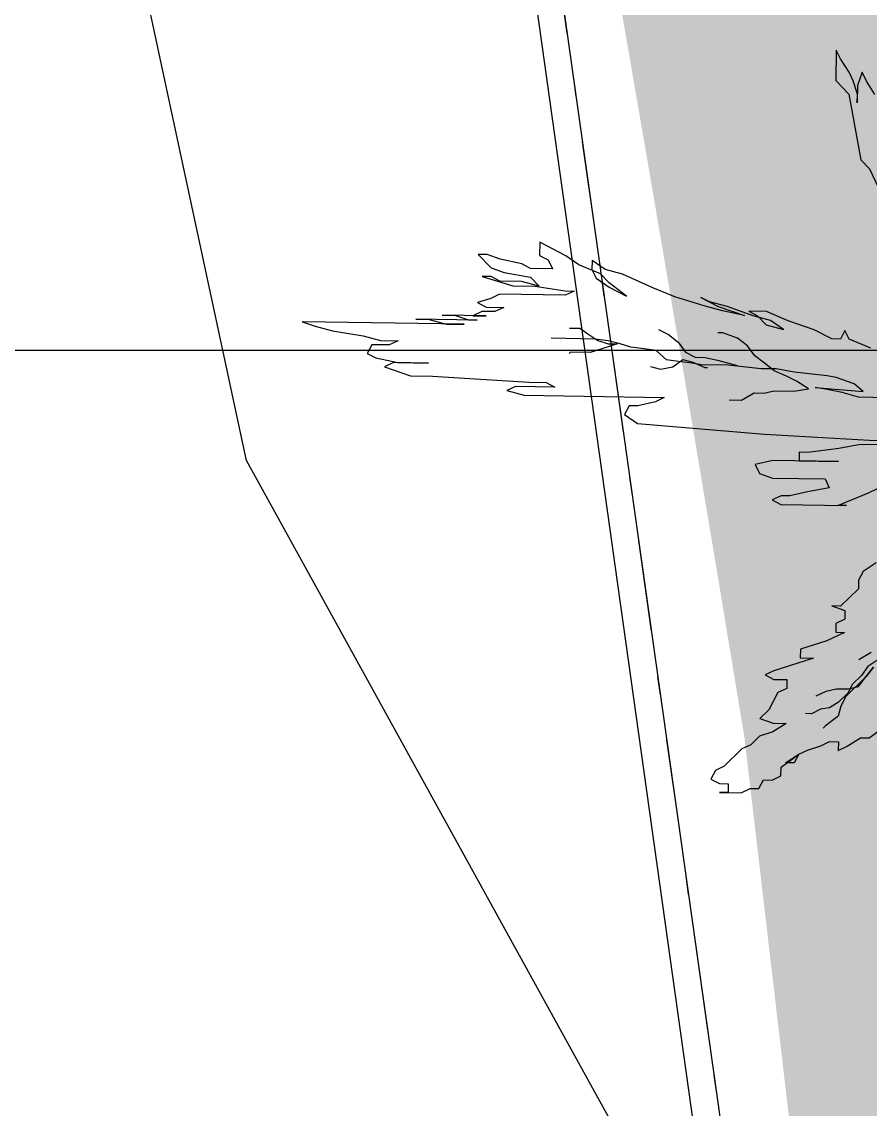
# Model space of a CAD drawing. Extents: x 350769 to 354978, y 6304672 to 6307963.
# Drawn here: x 352777.13 to 352781.77, y 6305595.85 to 6305601.79 of the extents above; entities that cross this region are included whole.
import ezdxf

# ---------------------------------------------------------------- set-up
doc = ezdxf.new("R2010")
doc.units = 0
for name, pattern in [('4.0 - LO RECABARREN - DESNIVEL NUEVO$0$HIDDEN', [0.375, 0.25, -0.125]), ('CONTINUOS', [0]), ('DASHED', [19.05, 12.7, -6.35]), ('JPG_DASHDOT', [1, 0.5, -0.25, 0, -0.25])]:
    doc.linetypes.add(name, pattern=pattern)
doc.layers.get('0').update_dxf_attribs({"linetype": 'CONTINUOUS'})
for name, color, linetype in [('03_S2_Pav ext_Borde vereda', 7, 'CONTINUOUS'), ('1-coordenadas', 8, 'CONTINUOUS'), ('1-PAVIMENTO', 161, 'CONTINUOUS'), ('1-SOLERA', 212, 'CONTINUOUS'), ('2-ACHURADO VEREDA', 252, 'CONTINUOUS'), ('C-TOPO-MINR', 8, 'CONTINUOUS'), ('TOP-URB-SOLERAS', 2, 'JPG_DASHDOT'), ('Z-PALM', 253, 'CONTINUOUS')]:
    doc.layers.add(name, color=color, linetype=linetype)
doc.layers.add('0_ASD_TOPOGRAFIA_ELEMENTOS', color=9, linetype='CONTINUOS', lineweight=5, true_color=0xbdbdbd)

# ---------------------------------------------------------------- blocks, each defined once
blk = doc.blocks.new('COORDENADAS')
at = {"layer": '1-coordenadas'}
blk.add_line((20, -600.625), (1420, -600.625), dxfattribs=at)
blk = doc.blocks.new('PALM')
at = {"layer": 'Z-PALM', "color": 9, "true_color": 0xbdbdbd}
for p, q in [((-1.2753, 2.3462), (-1.2992, 2.394)), ((-1.2992, 2.394), (-1.2992, 2.2266)), ((-1.2275, 2.2744), (-1.2753, 2.3462)), ((-1.2035, 2.2266), (-1.2275, 2.2744)), ((-1.1557, 2.2744), (-1.1796, 2.2027)), ((-1.1317, 2.2266), (-1.1557, 2.2744)), ((-1.2992, 2.2266), (-1.2275, 2.1548)), ((-1.1796, 2.1548), (-1.2035, 2.2266)), ((-1.1796, 2.2027), (-1.1796, 2.107)), ((-1.0839, 2.1548), (-1.1317, 2.2266)), ((-1.2275, 2.1548), (-1.1557, 1.7961)), ((-1.1796, 2.107), (-1.1796, 2.1548)), ((-1.1557, 1.7961), (-1.1078, 1.7483)), ((-1.1078, 1.7483), (-1.06, 1.6526)), ((-2.7588, 1.246), (-2.9024, 1.3178)), ((-2.9024, 1.3178), (-2.9024, 1.246)), ((-3.1895, 1.246), (-3.2374, 1.246)), ((-3.2374, 1.246), (-3.1656, 1.1743)), ((-3.1178, 1.2221), (-3.1895, 1.246)), ((-2.9981, 1.1982), (-3.1178, 1.2221)), ((-2.9503, 1.1743), (-2.9981, 1.1982)), ((-2.9024, 1.246), (-2.8545, 1.2221)), ((-2.8545, 1.2221), (-2.8306, 1.1743)), ((-2.6871, 1.1982), (-2.7588, 1.246)), ((-2.5674, 1.1504), (-2.6871, 1.1982)), ((-2.5435, 1.1743), (-2.6153, 1.2221)), ((-2.6153, 1.2221), (-2.6153, 1.1743)), ((-3.1656, 1.1743), (-3.0938, 1.1504)), ((-3.0938, 1.1504), (-2.9503, 1.1264)), ((-2.8306, 1.1743), (-2.9503, 1.1743)), ((-2.6153, 1.1743), (-2.5913, 1.1264)), ((-2.5196, 1.1025), (-2.5674, 1.1504)), ((-2.4478, 1.1504), (-2.5435, 1.1743)), ((-2.2803, 1.0786), (-2.4478, 1.1504)), ((-3.1656, 1.1264), (-3.2135, 1.1264)), ((-3.2135, 1.1264), (-3.046, 1.0786)), ((-3.1178, 1.1025), (-3.1656, 1.1264)), ((-2.9981, 1.1025), (-3.1178, 1.1025)), ((-3.046, 1.0786), (-2.9263, 1.0786)), ((-2.9024, 1.0786), (-2.9981, 1.1025)), ((-2.9503, 1.1264), (-2.9024, 1.0786)), ((-2.9263, 1.0786), (-2.7588, 1.0547)), ((-2.5913, 1.1264), (-2.5196, 1.0786)), ((-2.4238, 1.0308), (-2.5196, 1.1025)), ((-2.5196, 1.0786), (-2.4238, 1.0308)), ((-2.1606, 1.0308), (-2.2803, 1.0786)), ((-3.1178, 1.0308), (-3.1656, 1.0069)), ((-2.7588, 1.0308), (-3.1178, 1.0308)), ((-2.7588, 1.0547), (-2.711, 1.0547)), ((-2.711, 1.0547), (-2.7588, 1.0308)), ((-1.9931, 0.983), (-2.1606, 1.0308)), ((-1.9692, 1.0069), (-2.0171, 1.0308)), ((-2.0171, 1.0308), (-1.9214, 0.983)), ((-3.1656, 1.0069), (-3.2374, 0.983)), ((-3.2374, 0.983), (-3.1895, 0.959)), ((-3.1895, 0.959), (-3.0938, 0.959)), ((-3.0938, 0.959), (-3.1417, 0.9351)), ((-1.8974, 0.959), (-1.9931, 0.983)), ((-1.8735, 0.983), (-1.9692, 1.0069)), ((-1.9214, 0.983), (-1.7778, 0.9351)), ((-1.7778, 0.9351), (-1.8974, 0.959)), ((-1.7299, 0.9351), (-1.8735, 0.983)), ((-1.6582, 0.959), (-1.7539, 0.959)), ((-1.7539, 0.959), (-1.706, 0.9351)), ((-1.5385, 0.9112), (-1.6582, 0.959)), ((-3.1895, 0.9112), (-3.4288, 0.9112)), ((-3.4288, 0.9112), (-3.357, 0.9112)), ((-3.357, 0.9112), (-3.2852, 0.8873)), ((-3.2135, 0.9351), (-3.2613, 0.9112)), ((-3.2613, 0.9112), (-3.1895, 0.9112)), ((-3.1417, 0.9351), (-3.2135, 0.9351)), ((-1.6342, 0.9112), (-1.7299, 0.9351)), ((-1.706, 0.9351), (-1.6582, 0.8873)), ((-1.5624, 0.8634), (-1.6342, 0.9112)), ((-1.3949, 0.8634), (-1.5385, 0.9112)), ((-3.3092, 0.8634), (-4.1945, 0.8634)), ((-4.1945, 0.8634), (-4.1227, 0.8395)), ((-4.1227, 0.8395), (-4.027, 0.8155)), ((-3.2374, 0.8873), (-3.5724, 0.8873)), ((-3.5724, 0.8873), (-3.5006, 0.8873)), ((-3.5006, 0.8873), (-3.4049, 0.8634)), ((-3.4049, 0.8634), (-3.3092, 0.8634)), ((-3.2852, 0.8873), (-3.2374, 0.8873)), ((-2.7331, 0.8517), (-2.6756, 0.8517)), ((-2.6756, 0.8517), (-2.6263, 0.8189)), ((-2.246, 0.852), (-2.1919, 0.8249)), ((-1.8943, 0.8385), (-1.9213, 0.8385)), ((-1.8131, 0.8114), (-1.8943, 0.8385)), ((-1.6582, 0.8873), (-1.5624, 0.8634)), ((-1.2992, 0.8155), (-1.3949, 0.8634)), ((-1.2275, 0.8634), (-1.2514, 0.8155)), ((-1.2035, 0.8155), (-1.2275, 0.8634)), ((-4.027, 0.8155), (-3.8595, 0.7916)), ((-3.8595, 0.7916), (-3.7638, 0.7677)), ((-2.5935, 0.7943), (-2.8317, 0.7943)), ((-2.6263, 0.8189), (-2.5771, 0.7861)), ((-2.5196, 0.7861), (-2.5935, 0.7943)), ((-2.5771, 0.7861), (-2.5196, 0.7696)), ((-2.4538, 0.7696), (-2.5196, 0.7861)), ((-2.1919, 0.8249), (-2.1378, 0.7844)), ((-2.1378, 0.7844), (-2.0972, 0.7303)), ((-1.759, 0.7708), (-1.8131, 0.8114)), ((-1.2514, 0.8155), (-1.2992, 0.8155)), ((-1.0839, 0.7677), (-1.2035, 0.8155)), ((-3.8117, 0.7438), (-3.8356, 0.696)), ((-3.7159, 0.7438), (-3.8117, 0.7438)), ((-3.7638, 0.7677), (-3.6681, 0.7677)), ((-3.6681, 0.7677), (-3.7159, 0.7438)), ((-2.7249, 0.7204), (-2.7331, 0.7122)), ((-2.6181, 0.7204), (-2.7249, 0.7204)), ((-2.5196, 0.7532), (-2.6181, 0.7204)), ((-2.5196, 0.7696), (-2.4703, 0.7696)), ((-2.4703, 0.7696), (-2.5196, 0.7532)), ((-2.3963, 0.7532), (-2.4538, 0.7696)), ((-2.3224, 0.745), (-2.3963, 0.7532)), ((-2.2567, 0.7368), (-2.3224, 0.745)), ((-2.1992, 0.6875), (-2.2567, 0.7368)), ((-2.0972, 0.7303), (-2.0431, 0.7032)), ((-1.7184, 0.7167), (-1.759, 0.7708)), ((-1.6642, 0.6762), (-1.7184, 0.7167)), ((-3.8356, 0.696), (-3.7877, 0.672)), ((-3.7877, 0.672), (-3.6681, 0.6481)), ((-2.1335, 0.6793), (-2.1992, 0.6875)), ((-2.1649, 0.6491), (-2.1107, 0.6897)), ((-2.0595, 0.6711), (-2.1335, 0.6793)), ((-2.1107, 0.6897), (-2.0566, 0.6762)), ((-2.0102, 0.6629), (-2.0595, 0.6711)), ((-2.0566, 0.6762), (-1.989, 0.6491)), ((-2.0431, 0.7032), (-1.989, 0.7032)), ((-1.8624, 0.6629), (-2.0102, 0.6629)), ((-1.989, 0.7032), (-1.9213, 0.6897)), ((-1.9213, 0.6897), (-1.8672, 0.6762)), ((-1.8672, 0.6762), (-1.8131, 0.6627)), ((-1.6816, 0.6465), (-1.8624, 0.6629)), ((-1.6101, 0.6356), (-1.6642, 0.6762)), ((-3.692, 0.6481), (-3.7399, 0.6242)), ((-3.7399, 0.6242), (-3.5963, 0.5764)), ((-3.5006, 0.6481), (-3.692, 0.6481)), ((-3.6681, 0.6481), (-3.5006, 0.6481)), ((-2.2866, 0.6491), (-2.2325, 0.6356)), ((-2.2325, 0.6356), (-2.1649, 0.6491)), ((-1.989, 0.6491), (-1.9754, 0.6491)), ((-1.5995, 0.6465), (-1.6816, 0.6465)), ((-1.5425, 0.6086), (-1.6101, 0.6356)), ((-1.5009, 0.6301), (-1.5995, 0.6465)), ((-1.4883, 0.5815), (-1.5425, 0.6086)), ((-1.3202, 0.6136), (-1.5009, 0.6301)), ((-1.2709, 0.6054), (-1.3202, 0.6136)), ((-1.1723, 0.5726), (-1.2709, 0.6054)), ((-3.5963, 0.5764), (-3.4767, 0.5764)), ((-3.4767, 0.5764), (-2.9503, 0.5525)), ((-2.9503, 0.5525), (-2.8545, 0.5525)), ((-2.8545, 0.5525), (-2.8067, 0.5286)), ((-1.5019, 0.5274), (-1.4207, 0.5409)), ((-1.4207, 0.5409), (-1.4883, 0.5815)), ((-1.3284, 0.5397), (-1.3859, 0.5479)), ((-1.3859, 0.5479), (-1.123, 0.5315)), ((-1.238, 0.5233), (-1.3284, 0.5397)), ((-1.123, 0.5315), (-1.1723, 0.5726)), ((-3.022, 0.5286), (-3.0699, 0.5046)), ((-3.0699, 0.5046), (-2.9742, 0.4807)), ((-2.8067, 0.5286), (-3.022, 0.5286)), ((-2.9742, 0.4807), (-2.2085, 0.4807)), ((-2.2085, 0.4807), (-2.2563, 0.4568)), ((-1.786, 0.4733), (-1.7184, 0.5139)), ((-1.7184, 0.5139), (-1.6642, 0.5139)), ((-1.6642, 0.5139), (-1.6101, 0.5274)), ((-1.6101, 0.5274), (-1.5019, 0.5274)), ((-1.1477, 0.4987), (-1.238, 0.5233)), ((-0.9916, 0.4987), (-1.1477, 0.4987)), ((-2.3999, 0.4329), (-2.4238, 0.3851)), ((-2.3521, 0.4329), (-2.3999, 0.4329)), ((-2.2563, 0.4568), (-2.3521, 0.4329)), ((-1.8537, 0.4733), (-1.786, 0.4733)), ((-2.4238, 0.3851), (-2.3521, 0.3372)), ((-2.3521, 0.3372), (-1.6582, 0.2894)), ((-1.6582, 0.2894), (-1.0839, 0.2655)), ((-1.1317, 0.2416), (-1.2514, 0.2176)), ((-0.4857, 0.2416), (-1.1317, 0.2416)), ((-1.0839, 0.2655), (-0.39, 0.2655)), ((-1.4189, 0.1937), (-1.4667, 0.1937)), ((-1.4667, 0.1937), (-1.4667, 0.1459)), ((-1.2514, 0.2176), (-1.4189, 0.1937)), ((-1.6103, 0.1459), (-1.706, 0.122)), ((-1.706, 0.122), (-1.6821, 0.0742)), ((-1.2514, 0.1459), (-1.6103, 0.1459)), ((-1.4667, 0.1459), (-1.2514, 0.1459)), ((-1.6821, 0.0742), (-1.6103, 0.0502)), ((-1.6103, 0.0502), (-1.3232, 0.0502)), ((-1.2992, 0.0024), (-1.4189, -0.0215)), ((-1.3232, 0.0502), (-1.2992, 0.0024)), ((-1.0839, -0.0215), (-1.036, 0.0024)), ((-1.5624, -0.0454), (-1.6103, -0.0693)), ((-1.5146, -0.0454), (-1.5624, -0.0454)), ((-1.4189, -0.0215), (-1.5146, -0.0454)), ((-1.2514, -0.0933), (-1.0839, -0.0215)), ((-1.6103, -0.0693), (-1.5624, -0.0933)), ((-1.5624, -0.0933), (-1.2035, -0.0933)), ((-1.2035, -0.0933), (-1.2514, -0.0933)), ((-1.036, -0.4042), (-1.1078, -0.452)), ((-1.1078, -0.452), (-1.1317, -0.4998)), ((-1.1317, -0.4998), (-1.1317, -0.5477)), ((-1.1317, -0.5477), (-1.2275, -0.6433)), ((-1.2275, -0.6433), (-1.2753, -0.6433)), ((-1.2753, -0.6433), (-1.2035, -0.6672)), ((-1.2035, -0.6672), (-1.2035, -0.7151)), ((-1.2035, -0.7151), (-1.2514, -0.739)), ((-1.2514, -0.739), (-1.2514, -0.7868)), ((-1.2035, -0.7868), (-1.2992, -0.8346)), ((-1.2514, -0.7868), (-1.2035, -0.7868)), ((-1.2992, -0.8346), (-1.4428, -0.8825)), ((-1.4428, -0.8825), (-1.4428, -0.9303)), ((-1.371, -0.9303), (-1.5864, -1.0021)), ((-1.4428, -0.9303), (-1.371, -0.9303)), ((-1.123, -0.9331), (-1.0554, -0.8926)), ((-1.0244, -0.9382), (-1.0737, -0.971)), ((-1.5864, -1.0021), (-1.6342, -1.026)), ((-1.0737, -0.971), (-1.1066, -1.0203)), ((-1.0824, -1.0278), (-1.0418, -0.9737)), ((-1.0418, -0.9737), (-1.0824, -1.0278)), ((-1.6342, -1.026), (-1.5864, -1.0499)), ((-1.5864, -1.0499), (-1.5146, -1.0499)), ((-1.5146, -1.0499), (-1.5146, -1.0977)), ((-1.0824, -1.0278), (-1.1907, -1.136)), ((-1.1066, -1.0203), (-1.1559, -1.0696)), ((-1.123, -1.0819), (-1.0824, -1.0278)), ((-1.5624, -1.1216), (-1.6103, -1.2173)), ((-1.5146, -1.0977), (-1.5624, -1.1216)), ((-1.353, -1.136), (-1.2989, -1.1089)), ((-1.2989, -1.1089), (-1.2448, -1.0954)), ((-1.2448, -1.0954), (-1.1771, -1.0954)), ((-1.1805, -1.1188), (-1.2298, -1.1681)), ((-1.1559, -1.0696), (-1.1805, -1.1188)), ((-1.1771, -1.0954), (-1.123, -1.0819)), ((-1.2298, -1.1681), (-1.2791, -1.2009)), ((-1.1907, -1.136), (-1.2177, -1.1901)), ((-1.6103, -1.2173), (-1.6582, -1.2651)), ((-1.3777, -1.2338), (-1.4105, -1.2338)), ((-1.3284, -1.2092), (-1.3777, -1.2338)), ((-1.2791, -1.2009), (-1.3284, -1.2092)), ((-1.2313, -1.2442), (-1.2989, -1.2983)), ((-1.2177, -1.1901), (-1.2313, -1.2442)), ((-1.6582, -1.2651), (-1.5864, -1.289)), ((-1.5864, -1.289), (-1.5146, -1.289)), ((-1.5146, -1.289), (-1.5864, -1.3369)), ((-1.2989, -1.2983), (-1.3124, -1.3118)), ((-1.06, -1.3608), (-0.9642, -1.289)), ((-1.6582, -1.3608), (-1.706, -1.4086)), ((-1.5864, -1.3369), (-1.6582, -1.3608)), ((-1.1796, -1.4086), (-1.1078, -1.3608)), ((-1.1078, -1.3608), (-1.06, -1.3608)), ((-1.706, -1.4086), (-1.7539, -1.4325)), ((-1.3949, -1.4325), (-1.3232, -1.4086)), ((-1.3232, -1.4086), (-1.2753, -1.3847)), ((-1.2753, -1.3847), (-1.2275, -1.3847)), ((-1.2275, -1.3847), (-1.2275, -1.4325)), ((-1.2275, -1.4325), (-1.1796, -1.4086)), ((-1.7539, -1.4325), (-1.8496, -1.5282)), ((-1.5385, -1.5282), (-1.4428, -1.4565)), ((-1.5146, -1.5043), (-1.4428, -1.4565)), ((-1.4428, -1.4565), (-1.4667, -1.5043)), ((-1.4428, -1.4565), (-1.3949, -1.4325)), ((-1.8496, -1.5282), (-1.8974, -1.5521)), ((-1.5385, -1.576), (-1.5385, -1.5282)), ((-1.4667, -1.5043), (-1.5146, -1.5043)), ((-1.8974, -1.5521), (-1.9214, -1.6)), ((-1.9214, -1.6), (-1.8735, -1.6239)), ((-1.6582, -1.6478), (-1.6342, -1.6)), ((-1.6342, -1.6), (-1.5864, -1.6)), ((-1.5864, -1.6), (-1.5385, -1.576)), ((-1.8735, -1.6239), (-1.8256, -1.6239)), ((-1.8256, -1.6239), (-1.8256, -1.6717)), ((-1.7539, -1.6717), (-1.706, -1.6478)), ((-1.706, -1.6478), (-1.6582, -1.6478)), ((-1.8256, -1.6717), (-1.8735, -1.6717)), ((-1.8735, -1.6717), (-1.7539, -1.6717))]:
    blk.add_line(p, q, dxfattribs=at)
blk = doc.blocks.new('TOPOGRAFIA')
at = {"layer": '1-coordenadas', "color": 9, "linetype": '4.0 - LO RECABARREN - DESNIVEL NUEVO$0$HIDDEN', "lineweight": 0, "ltscale": 50, "true_color": 0xbdbdbd}
blk.add_line((390200, 6302600), (390900, 6302600), dxfattribs=at)
at = {"layer": '1-PAVIMENTO', "color": 9, "true_color": 0xbdbdbd, "flags": 128}
blk.add_lwpolyline([(390777.4637, 6302619.389, -0.804645), (390783.4057, 6302620.0317), (390784.9964, 6302608.417), (390787.1488, 6302592.8679), (390789.1186, 6302578.6128, -0.787814), (390783.2346, 6302578.4042), (390781.2467, 6302592.5945), (390779.1848, 6302607.2901), (390777.4637, 6302619.389)], format="xyb", dxfattribs=at)
at = {"layer": '1-SOLERA', "color": 9, "true_color": 0xbdbdbd, "flags": 128}
blk.add_lwpolyline([(390783.3544, 6302578.4513, 0.787747), (390788.9765, 6302578.602), (390786.9995, 6302592.9162), (390784.8429, 6302608.3854), (390783.2753, 6302620.0088, 0.814975), (390777.6158, 6302619.3936), (390779.3249, 6302607.2969), (390781.3959, 6302592.6072), (390783.3544, 6302578.4513)], format="xyb", dxfattribs=at)
at = {"layer": 'C-TOPO-MINR', "color": 9, "linetype": 'Continuous', "lineweight": -3, "true_color": 0xbdbdbd, "elevation": 682}
blk.add_lwpolyline([(390796.9714, 6302567.2739), (390796.9146, 6302575.9228), (390795.9303, 6302581.587), (390795.1932, 6302586.7886), (390794.8399, 6302589.2276), (390794.1842, 6302593.7877), (390793.445, 6302598.8352), (390792.2032, 6302590.4613), (390790.6491, 6302581.516), (390790.1783, 6302578.2226), (390789.2187, 6302576.3785), (390786.3389, 6302576.1946), (390783.8119, 6302578.0127), (390783.2603, 6302578.4143), (390781.4223, 6302591.4159), (390781.256, 6302592.5953), (390781.1631, 6302593.2338), (390780.9521, 6302594.6939), (390778.3584, 6302599.3959), (390777.0879, 6302605.3192), (390774.9765, 6302611.8388)], dxfattribs=at)
at = {"layer": 'Z-PALM', "color": 9, "true_color": 0xbdbdbd, "rotation": 359.090101839884}
blk.add_blockref('PALM', (390782.8422, 6302599.225), dxfattribs=at)

msp = doc.modelspace()

# ---------------------------------------------------------------- hatches: boundary and pattern name
at = {"layer": '03_S2_Pav ext_Borde vereda'}
h = msp.add_hatch(dxfattribs=at)
h.set_pattern_fill('DOTS', color=256, scale=0.2)
h.set_pattern_definition([(0, (0, 0), (0.079375, 0.15875), [0, -0.15875])])
edge = h.paths.add_edge_path()
edge.add_arc((352748.8071, 6305741.2694), 0.6, 191.95147, 355.64546, ccw=False)
edge.add_arc((352792.1656, 6305750.4472), 44.9192, 191.66583, 191.95147, ccw=False)
edge.add_line((352748.1743, 6305741.3644), (352741.2377, 6305741.435))
edge.add_arc((352792.1656, 6305750.4472), 51.7192, 188.01255, 190.0351, ccw=False)
edge.add_line((352740.9513, 6305743.238), (352740.7491, 6305743.2401))
edge.add_arc((352792.1656, 6305750.4472), 51.9192, 187.97918, 192.06027)
edge.add_arc((352692.4959, 6305729.1521), 50, 5.60379, 12.06027, ccw=False)
edge.add_arc((352885.4863, 6305749.0653), 144.0158, 185.990804, 195.056245)
edge.add_arc((352743.5173, 6305710.8754), 3, -16.83045, 15.05624, ccw=False)
edge.add_line((352746.3888, 6305710.0068), (352745.3287, 6305706.5024))
edge.add_arc((352748.2002, 6305705.6337), 3, 163.16955, 198.16955)
edge.add_line((352745.3498, 6305704.6983), (352746.83, 6305700.1881))
edge.add_arc((353217.9832, 6305866.0645), 499.5, 199.395368, 202.534866)
edge.add_line((352756.6217, 6305674.6333), (352763.6392, 6305654.5292))
edge.add_line((352763.6392, 6305654.5292), (352766.4265, 6305646.4355))
edge.add_arc((352769.263, 6305647.4123), 3, 199.00209, 234.00306)
edge.add_line((352767.4998, 6305644.9852), (352769.9617, 6305643.1966))
edge.add_arc((352768.1984, 6305640.7695), 3, 17.97636, 54.00146, ccw=False)
edge.add_arc((351870.7856, 6305349.5918), 946.4692, 17.7059597, 17.9763589, ccw=False)
edge.add_arc((357774.1698, 6306970.4108), 5176.3209, 194.9225132, 195.0618194)
edge.add_arc((352345.6739, 6305526.2661), 441.2561, 9.340976, 12.967921, ccw=False)
edge.add_line((352781.0789, 6305597.8862), (352781.449, 6305594.7322))
edge.add_line((352781.449, 6305594.7322), (352781.7119, 6305591.6599))
edge.add_line((352781.7119, 6305591.6599), (352781.8385, 6305588.6041))
edge.add_line((352781.8385, 6305588.6041), (352781.8364, 6305585.6248))
edge.add_line((352781.8364, 6305585.6248), (352781.765, 6305582.6563))
edge.add_line((352781.765, 6305582.6563), (352781.6942, 6305579.7277))
edge.add_line((352781.6942, 6305579.7277), (352781.6918, 6305576.7863))
edge.add_line((352781.6918, 6305576.7863), (352781.8163, 6305573.8236))
edge.add_line((352781.8163, 6305573.8236), (352782.1333, 6305570.8574))
edge.add_line((352782.1333, 6305570.8574), (352782.4224, 6305567.8925))
edge.add_arc((352351.0161, 6305527.3242), 433.3096, 3.225522, 5.372152, ccw=False)
edge.add_line((352783.6392, 6305551.7049), (352784.6631, 6305533.5331))
edge.add_line((352784.6631, 6305533.5331), (352784.8627, 6305533.5443))
edge.add_line((352784.8627, 6305533.5443), (352784.7615, 6305535.3415))
edge.add_line((352784.7615, 6305535.3415), (352791.0516, 6305535.6959))
edge.add_line((352791.0516, 6305535.6959), (352790.1289, 6305552.0705))
edge.add_arc((352351.167, 6305527.3389), 439.6581, 3.224701, 6.060574)
edge.add_arc((352790.3566, 6305573.9691), 2, 6.0606, 186.0606, ccw=False)
edge.add_arc((352351.1623, 6305527.3384), 443.6628, 3.217449, 6.060568, ccw=False)
edge.add_line((352794.1258, 6305552.2393), (352795.0452, 6305535.9209))
edge.add_line((352795.0452, 6305535.9209), (352802.3337, 6305536.3315))
edge.add_line((352802.3337, 6305536.3315), (352802.4349, 6305534.5344))
edge.add_line((352802.4349, 6305534.5344), (352802.6346, 6305534.5456))
edge.add_line((352802.6346, 6305534.5456), (352801.6139, 6305552.6612))
edge.add_arc((352351.1826, 6305527.3401), 451.1425, 3.217509, 7.53958)
edge.add_line((352798.4247, 6305586.5349), (352797.9012, 6305589.4889))
edge.add_line((352797.9012, 6305589.4889), (352797.3366, 6305592.434))
edge.add_line((352797.3366, 6305592.434), (352796.6959, 6305595.3582))
edge.add_line((352796.6959, 6305595.3582), (352795.9831, 6305598.2567))
edge.add_line((352795.9831, 6305598.2567), (352795.2312, 6305601.1414))
edge.add_line((352795.2312, 6305601.1414), (352794.4778, 6305604.0325))
edge.add_line((352794.4778, 6305604.0325), (352793.7601, 6305606.9508))
edge.add_line((352793.7601, 6305606.9508), (352793.1116, 6305609.9082))
edge.add_line((352793.1116, 6305609.9082), (352792.5395, 6305612.8898))
edge.add_line((352792.5395, 6305612.8898), (352792.0325, 6305615.8334))
edge.add_arc((352349.3795, 6305527.0582), 451.4673, 11.340369, 13.008362)
edge.add_arc((357774.1698, 6306970.4108), 5162.3209, 194.9999834, 195.0646242, ccw=False)
edge.add_arc((357774.1698, 6306970.4108), 5162.3209, 194.9187546, 194.9999834, ccw=False)
edge.add_arc((351870.7857, 6305349.5918), 960.4692, 17.6855815, 18.0284462)
edge.add_line((352784.0987, 6305646.8465), (352779.7128, 6305660.0651))
edge.add_line((352779.7128, 6305660.0651), (352778.2447, 6305664.2709))
edge.add_arc((352781.0771, 6305665.2596), 3, 164.24265, 199.24197, ccw=False)
edge.add_line((352778.1899, 6305666.0743), (352779.0965, 6305669.2874))
edge.add_arc((352776.2093, 6305670.1021), 3, 344.24265, 379.24117)
edge.add_line((352779.0417, 6305671.0907), (352775.313, 6305681.7728))
edge.add_arc((353217.9831, 6305866.0645), 479.5, 199.395368, 202.602858, ccw=False)
edge.add_arc((352886.4469, 6305749.3114), 128.0067, 193.016727, 199.382328, ccw=False)
edge.add_line((352761.7294, 6305720.4797), (352761.2069, 6305722.9291))
edge.add_arc((352758.2729, 6305722.3032), 3, 12.04339, 47.04339)
edge.add_line((352760.3172, 6305724.4988), (352758.0555, 6305726.6047))
edge.add_arc((352760.0945, 6305728.8053), 3, 189.01527, 227.18381, ccw=False)
edge.add_arc((352890.9047, 6305749.7343), 135.4739, 186.617244, 189.088347, ccw=False)
edge.add_arc((352776.2002, 6305736.4265), 20, 179.05002, 186.61444, ccw=False)
edge.add_arc((352822.4844, 6305735.6591), 66.2905, 173.573807, 179.050023, ccw=False)
edge.add_line((352756.6103, 6305743.0785), (352756.4093, 6305743.0806))
edge.add_arc((352822.4844, 6305735.6591), 66.4905, 173.591441, 175.148609)
edge.add_line((352756.232, 6305741.2823), (352749.4123, 6305741.3517))
edge.add_arc((352781.0377, 6305739.5809), 31.675, 176.79514, 177.02683)
at = {"layer": '2-ACHURADO VEREDA'}
h = msp.add_hatch(dxfattribs=at)
h.set_pattern_fill('ANSI32', color=256, scale=0.09)
h.paths.add_polyline_path([(352720.6167, 6305598.054), (352732.3684, 6305599.7026), (352742.7344, 6305601.1342), (352755.34, 6305602.8932), (352757.2701, 6305603.2016), (352761.9825, 6305602.4357), (352770.5674, 6305600.4101), (352771.0133, 6305599.0779), (352772.3824, 6305589.4989), (352773.3674, 6305582.6904), (352774.5019, 6305574.6544), (352776.3106, 6305561.585), (352778.2068, 6305548.1707), (352779.6958, 6305548.3436), (352777.8299, 6305561.7779), (352775.967, 6305574.8331), (352774.7773, 6305582.795), (352773.8654, 6305589.6744), (352772.3883, 6305600.2971, 0.05743), (352771.451, 6305601.4177), (352762.1805, 6305603.3767), (352757.2911, 6305604.1474), (352755.2636, 6305603.8786), (352742.6321, 6305602.1239), (352732.1394, 6305600.6464), (352720.5012, 6305599.028), (352712.9363, 6305597.962), (352700.5181, 6305596.221), (352698.2573, 6305595.9378), (352688.1454, 6305594.5142, 0.016921), (352676.257, 6305592.8188, 0.0646), (352658.2097, 6305587.1467), (352649.1159, 6305583.5216), (352638.6878, 6305579.2497), (352638.9719, 6305578.4331), (352649.2511, 6305582.5204), (352658.5382, 6305586.2354, -0.061952), (352676.1563, 6305591.8333, -0.0218), (352688.1297, 6305593.5244), (352698.3828, 6305594.9627), (352700.7159, 6305595.2647), (352713.0217, 6305596.9775)])

# ---------------------------------------------------------------- linework, layer by layer
at = {"layer": '1-PAVIMENTO', "flags": 128}
msp.add_lwpolyline([(352777.4637, 6305619.389, -0.804645), (352783.4057, 6305620.0317), (352784.9964, 6305608.417), (352787.1488, 6305592.8679), (352789.1186, 6305578.6128, -0.787814), (352783.2346, 6305578.4042), (352781.2467, 6305592.5945), (352779.1848, 6305607.2901), (352777.4637, 6305619.389)], format="xyb", dxfattribs=at)
at = {"layer": 'TOP-URB-SOLERAS', "flags": 128}
msp.add_lwpolyline([(352783.3544, 6305578.4513, 0.787747), (352788.9765, 6305578.602), (352786.9995, 6305592.9162), (352784.8429, 6305608.3854), (352783.2753, 6305620.0088, 0.814975), (352777.6158, 6305619.3936), (352779.3249, 6305607.2969), (352781.3959, 6305592.6072), (352783.3544, 6305578.4513)], format="xyb", dxfattribs=at)

# ---------------------------------------------------------------- block references
at = {"color": 252, "linetype": 'DASHED'}
msp.add_blockref('COORDENADAS', (352180, 6306200.625), dxfattribs=at)
at = {"layer": 'Z-PALM', "rotation": 359.090101839884}
msp.add_blockref('PALM', (352782.8422, 6305599.225), dxfattribs=at)

# ---------------------------------------------------------------- next in the draw order: block references
at = {"layer": '0_ASD_TOPOGRAFIA_ELEMENTOS', "color": 30, "true_color": 0xf26507}
msp.add_blockref('TOPOGRAFIA', (-38000, 3000), dxfattribs=at)

doc.saveas('drawing.dxf')
